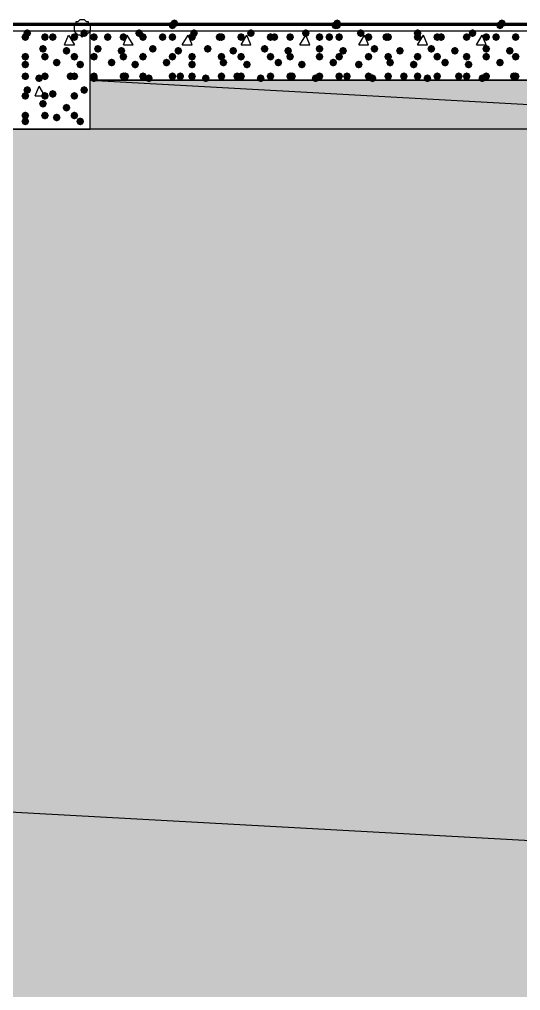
# Model space of a CAD drawing. Header units: millimetres. Extents: x 0 to 420, y 0 to 297.
# Drawn here: x 301.33 to 312.14, y 207.21 to 228.18 of the extents above; entities that cross this region are included whole.
import ezdxf

# ---------------------------------------------------------------- set-up
doc = ezdxf.new("R2010")
doc.units = ezdxf.units.MM
doc.layers.get('0').update_dxf_attribs({"linetype": 'CONTINUOUS'})

msp = doc.modelspace()

# ---------------------------------------------------------------- hatches: boundary and pattern name
at = {"true_color": 0x0000fe}
for points in [[(304.715333, 228.049667), (304.690462, 227.989871), (304.630667, 227.965), (304.570871, 227.989871), (304.546, 228.049667), (304.570871, 228.109462), (304.630667, 228.134333), (304.690462, 228.109463)], [(304.715333, 228.049667), (304.690462, 227.989871), (304.630667, 227.965), (304.570871, 227.989871), (304.546, 228.049667), (304.570871, 228.109462), (304.630667, 228.134333), (304.690462, 228.109463)], [(304.715333, 228.049667), (304.690462, 227.989871), (304.630667, 227.965), (304.570871, 227.989871), (304.546, 228.049667), (304.570871, 228.109462), (304.630667, 228.134333), (304.690462, 228.109463)], [(304.757667, 228.092), (304.732796, 228.032204), (304.673, 228.007333), (304.613204, 228.032204), (304.588333, 228.092), (304.613204, 228.151796), (304.673, 228.176667), (304.732796, 228.151796)], [(308.229, 228.049667), (308.204129, 227.989871), (308.144333, 227.965), (308.084538, 227.989871), (308.059667, 228.049667), (308.084537, 228.109462), (308.144333, 228.134333), (308.204129, 228.109463)], [(308.229, 228.049667), (308.204129, 227.989871), (308.144333, 227.965), (308.084538, 227.989871), (308.059667, 228.049667), (308.084537, 228.109462), (308.144333, 228.134333), (308.204129, 228.109463)], [(308.271333, 228.092), (308.246463, 228.032204), (308.186667, 228.007333), (308.126871, 228.032204), (308.102, 228.092), (308.126871, 228.151796), (308.186667, 228.176667), (308.246462, 228.151796)], [(308.271333, 228.049667), (308.246463, 227.989871), (308.186667, 227.965), (308.126871, 227.989871), (308.102, 228.049667), (308.126871, 228.109462), (308.186667, 228.134333), (308.246462, 228.109463)], [(311.785, 228.049667), (311.760129, 227.989871), (311.700333, 227.965), (311.640538, 227.989871), (311.615667, 228.049667), (311.640537, 228.109462), (311.700333, 228.134333), (311.760129, 228.109463)], [(311.785, 228.049667), (311.760129, 227.989871), (311.700333, 227.965), (311.640538, 227.989871), (311.615667, 228.049667), (311.640537, 228.109462), (311.700333, 228.134333), (311.760129, 228.109463)], [(311.785, 228.049667), (311.760129, 227.989871), (311.700333, 227.965), (311.640538, 227.989871), (311.615667, 228.049667), (311.640537, 228.109462), (311.700333, 228.134333), (311.760129, 228.109463)], [(311.827333, 228.092), (311.802462, 228.032204), (311.742667, 228.007333), (311.682871, 228.032204), (311.658, 228.092), (311.682871, 228.151796), (311.742667, 228.176667), (311.802462, 228.151796)]]:
    msp.add_hatch(color=0, dxfattribs=at).paths.add_polyline_path(points, flags=0)
at = {"true_color": 0x000007}
h = msp.add_hatch(color=0, dxfattribs=at)
h.paths.add_polyline_path([(32.215667, 228.049667), (380.661333, 228.049667)], flags=0)
h.paths.add_polyline_path([(380.661333, 228.049667), (32.215667, 228.049667)], flags=0)
for points in [[(301.540333, 227.795667), (301.515463, 227.735871), (301.455667, 227.711), (301.395871, 227.735871), (301.371, 227.795667), (301.395871, 227.855462), (301.455667, 227.880333), (301.515462, 227.855463)], [(301.582667, 227.880333), (301.557796, 227.820537), (301.498, 227.795667), (301.438204, 227.820537), (301.413333, 227.880333), (301.438204, 227.940129), (301.498, 227.965), (301.557796, 227.940129)], [(301.963667, 227.795667), (301.938796, 227.735871), (301.879, 227.711), (301.819204, 227.735871), (301.794333, 227.795667), (301.819204, 227.855462), (301.879, 227.880333), (301.938796, 227.855463)], [(302.133, 227.795667), (302.108129, 227.735871), (302.048333, 227.711), (301.988538, 227.735871), (301.963667, 227.795667), (301.988537, 227.855462), (302.048333, 227.880333), (302.108129, 227.855463)], [(302.598667, 227.795667), (302.573796, 227.735871), (302.514, 227.711), (302.454204, 227.735871), (302.429333, 227.795667), (302.454204, 227.855462), (302.514, 227.880333), (302.573796, 227.855463)], [(302.810333, 227.880333), (302.785462, 227.820537), (302.725667, 227.795667), (302.665871, 227.820537), (302.641, 227.880333), (302.665871, 227.940129), (302.725667, 227.965), (302.785462, 227.940129)], [(301.540333, 227.372333), (301.515463, 227.312537), (301.455667, 227.287667), (301.395871, 227.312537), (301.371, 227.372333), (301.395871, 227.432129), (301.455667, 227.457), (301.515462, 227.432129)], [(301.921333, 227.541667), (301.896462, 227.481871), (301.836667, 227.457), (301.776871, 227.481871), (301.752, 227.541667), (301.776871, 227.601462), (301.836667, 227.626333), (301.896462, 227.601463)], [(301.963667, 227.372333), (301.938796, 227.312537), (301.879, 227.287667), (301.819204, 227.312537), (301.794333, 227.372333), (301.819204, 227.432129), (301.879, 227.457), (301.938796, 227.432129)], [(302.429333, 227.499333), (302.404462, 227.439537), (302.344667, 227.414667), (302.284871, 227.439537), (302.26, 227.499333), (302.284871, 227.559129), (302.344667, 227.584), (302.404462, 227.559129)], [(302.598667, 227.372333), (302.573796, 227.312537), (302.514, 227.287667), (302.454204, 227.312537), (302.429333, 227.372333), (302.454204, 227.432129), (302.514, 227.457), (302.573796, 227.432129)], [(301.540333, 227.203), (301.515463, 227.143204), (301.455667, 227.118333), (301.395871, 227.143204), (301.371, 227.203), (301.395871, 227.262796), (301.455667, 227.287667), (301.515462, 227.262796)], [(302.217667, 227.245333), (302.192796, 227.185537), (302.133, 227.160667), (302.073204, 227.185537), (302.048333, 227.245333), (302.073204, 227.305129), (302.133, 227.33), (302.192796, 227.305129)], [(302.725667, 227.203), (302.700796, 227.143204), (302.641, 227.118333), (302.581204, 227.143204), (302.556333, 227.203), (302.581204, 227.262796), (302.641, 227.287667), (302.700796, 227.262796)], [(301.540333, 226.949), (301.515463, 226.889204), (301.455667, 226.864333), (301.395871, 226.889204), (301.371, 226.949), (301.395871, 227.008796), (301.455667, 227.033667), (301.515462, 227.008796)], [(301.963667, 226.949), (301.938796, 226.889204), (301.879, 226.864333), (301.819204, 226.889204), (301.794333, 226.949), (301.819204, 227.008796), (301.879, 227.033667), (301.938796, 227.008796)], [(302.514, 226.949), (302.489129, 226.889204), (302.429333, 226.864333), (302.369537, 226.889204), (302.344667, 226.949), (302.369537, 227.008796), (302.429333, 227.033667), (302.489129, 227.008796)], [(302.598667, 226.949), (302.573796, 226.889204), (302.514, 226.864333), (302.454204, 226.889204), (302.429333, 226.949), (302.454204, 227.008796), (302.514, 227.033667), (302.573796, 227.008796)], [(301.836667, 226.906667), (301.811796, 226.846871), (301.752, 226.822), (301.692204, 226.846871), (301.667333, 226.906667), (301.692204, 226.966462), (301.752, 226.991333), (301.811796, 226.966463)], [(301.582667, 226.652667), (301.557796, 226.592871), (301.498, 226.568), (301.438204, 226.592871), (301.413333, 226.652667), (301.438204, 226.712462), (301.498, 226.737333), (301.557796, 226.712463)], [(302.133, 226.568), (302.108129, 226.508204), (302.048333, 226.483333), (301.988538, 226.508204), (301.963667, 226.568), (301.988537, 226.627796), (302.048333, 226.652667), (302.108129, 226.627796)], [(302.810333, 226.652667), (302.785462, 226.592871), (302.725667, 226.568), (302.665871, 226.592871), (302.641, 226.652667), (302.665871, 226.712462), (302.725667, 226.737333), (302.785462, 226.712463)], [(301.540333, 226.525667), (301.515463, 226.465871), (301.455667, 226.441), (301.395871, 226.465871), (301.371, 226.525667), (301.395871, 226.585462), (301.455667, 226.610333), (301.515462, 226.585463)], [(301.921333, 226.356333), (301.896462, 226.296537), (301.836667, 226.271667), (301.776871, 226.296537), (301.752, 226.356333), (301.776871, 226.416129), (301.836667, 226.441), (301.896462, 226.416129)], [(301.963667, 226.525667), (301.938796, 226.465871), (301.879, 226.441), (301.819204, 226.465871), (301.794333, 226.525667), (301.819204, 226.585462), (301.879, 226.610333), (301.938796, 226.585463)], [(302.598667, 226.525667), (302.573796, 226.465871), (302.514, 226.441), (302.454204, 226.465871), (302.429333, 226.525667), (302.454204, 226.585462), (302.514, 226.610333), (302.573796, 226.585463)], [(302.429333, 226.271667), (302.404462, 226.211871), (302.344667, 226.187), (302.284871, 226.211871), (302.26, 226.271667), (302.284871, 226.331462), (302.344667, 226.356333), (302.404462, 226.331463)], [(301.540333, 226.102333), (301.515463, 226.042537), (301.455667, 226.017667), (301.395871, 226.042537), (301.371, 226.102333), (301.395871, 226.162129), (301.455667, 226.187), (301.515462, 226.162129)], [(301.540333, 225.975333), (301.515463, 225.915537), (301.455667, 225.890667), (301.395871, 225.915537), (301.371, 225.975333), (301.395871, 226.035129), (301.455667, 226.06), (301.515462, 226.035129)], [(301.963667, 226.102333), (301.938796, 226.042537), (301.879, 226.017667), (301.819204, 226.042537), (301.794333, 226.102333), (301.819204, 226.162129), (301.879, 226.187), (301.938796, 226.162129)], [(302.217667, 226.06), (302.192796, 226.000204), (302.133, 225.975333), (302.073204, 226.000204), (302.048333, 226.06), (302.073204, 226.119796), (302.133, 226.144667), (302.192796, 226.119796)], [(302.598667, 226.102333), (302.573796, 226.042537), (302.514, 226.017667), (302.454204, 226.042537), (302.429333, 226.102333), (302.454204, 226.162129), (302.514, 226.187), (302.573796, 226.162129)], [(302.725667, 225.975333), (302.700796, 225.915537), (302.641, 225.890667), (302.581204, 225.915537), (302.556333, 225.975333), (302.581204, 226.035129), (302.641, 226.06), (302.700796, 226.035129)]]:
    msp.add_hatch(color=0, dxfattribs=at).paths.add_polyline_path(points, flags=0)
at = {"true_color": 0x000008}
for points in [[(303.022, 227.795667), (302.997129, 227.735871), (302.937333, 227.711), (302.877538, 227.735871), (302.852667, 227.795667), (302.877537, 227.855462), (302.937333, 227.880333), (302.997129, 227.855463)], [(303.318333, 227.795667), (303.293462, 227.735871), (303.233667, 227.711), (303.173871, 227.735871), (303.149, 227.795667), (303.173871, 227.855462), (303.233667, 227.880333), (303.293462, 227.855463)], [(303.657, 227.795667), (303.632129, 227.735871), (303.572333, 227.711), (303.512538, 227.735871), (303.487667, 227.795667), (303.512537, 227.855462), (303.572333, 227.880333), (303.632129, 227.855463)], [(303.995667, 227.880333), (303.970796, 227.820537), (303.911, 227.795667), (303.851204, 227.820537), (303.826333, 227.880333), (303.851204, 227.940129), (303.911, 227.965), (303.970796, 227.940129)], [(304.080333, 227.795667), (304.055462, 227.735871), (303.995667, 227.711), (303.935871, 227.735871), (303.911, 227.795667), (303.935871, 227.855462), (303.995667, 227.880333), (304.055462, 227.855463)], [(304.503667, 227.795667), (304.478796, 227.735871), (304.419, 227.711), (304.359204, 227.735871), (304.334333, 227.795667), (304.359204, 227.855462), (304.419, 227.880333), (304.478796, 227.855463)], [(304.715333, 227.795667), (304.690462, 227.735871), (304.630667, 227.711), (304.570871, 227.735871), (304.546, 227.795667), (304.570871, 227.855462), (304.630667, 227.880333), (304.690462, 227.855463)], [(305.138667, 227.795667), (305.113796, 227.735871), (305.054, 227.711), (304.994204, 227.735871), (304.969333, 227.795667), (304.994204, 227.855462), (305.054, 227.880333), (305.113796, 227.855463)], [(305.181, 227.880333), (305.156129, 227.820537), (305.096333, 227.795667), (305.036538, 227.820537), (305.011667, 227.880333), (305.036537, 227.940129), (305.096333, 227.965), (305.156129, 227.940129)], [(305.731333, 227.795667), (305.706462, 227.735871), (305.646667, 227.711), (305.586871, 227.735871), (305.562, 227.795667), (305.586871, 227.855462), (305.646667, 227.880333), (305.706462, 227.855463)], [(305.773667, 227.795667), (305.748796, 227.735871), (305.689, 227.711), (305.629204, 227.735871), (305.604333, 227.795667), (305.629204, 227.855462), (305.689, 227.880333), (305.748796, 227.855463)], [(306.197, 227.795667), (306.172129, 227.735871), (306.112333, 227.711), (306.052538, 227.735871), (306.027667, 227.795667), (306.052537, 227.855462), (306.112333, 227.880333), (306.172129, 227.855463)], [(306.408667, 227.880333), (306.383796, 227.820537), (306.324, 227.795667), (306.264204, 227.820537), (306.239333, 227.880333), (306.264204, 227.940129), (306.324, 227.965), (306.383796, 227.940129)], [(306.832, 227.795667), (306.807129, 227.735871), (306.747333, 227.711), (306.687538, 227.735871), (306.662667, 227.795667), (306.687537, 227.855462), (306.747333, 227.880333), (306.807129, 227.855463)], [(306.916667, 227.795667), (306.891796, 227.735871), (306.832, 227.711), (306.772204, 227.735871), (306.747333, 227.795667), (306.772204, 227.855462), (306.832, 227.880333), (306.891796, 227.855463)], [(307.255333, 227.795667), (307.230463, 227.735871), (307.170667, 227.711), (307.110871, 227.735871), (307.086, 227.795667), (307.110871, 227.855462), (307.170667, 227.880333), (307.230462, 227.855463)], [(307.594, 227.880333), (307.569129, 227.820537), (307.509333, 227.795667), (307.449537, 227.820537), (307.424667, 227.880333), (307.449537, 227.940129), (307.509333, 227.965), (307.569129, 227.940129)], [(307.890333, 227.795667), (307.865463, 227.735871), (307.805667, 227.711), (307.745871, 227.735871), (307.721, 227.795667), (307.745871, 227.855462), (307.805667, 227.880333), (307.865462, 227.855463)], [(308.102, 227.795667), (308.077129, 227.735871), (308.017333, 227.711), (307.957538, 227.735871), (307.932667, 227.795667), (307.957537, 227.855462), (308.017333, 227.880333), (308.077129, 227.855463)], [(308.313667, 227.795667), (308.288796, 227.735871), (308.229, 227.711), (308.169204, 227.735871), (308.144333, 227.795667), (308.169204, 227.855462), (308.229, 227.880333), (308.288796, 227.855463)], [(308.779333, 227.880333), (308.754462, 227.820537), (308.694667, 227.795667), (308.634871, 227.820537), (308.61, 227.880333), (308.634871, 227.940129), (308.694667, 227.965), (308.754462, 227.940129)], [(308.948667, 227.795667), (308.923796, 227.735871), (308.864, 227.711), (308.804204, 227.735871), (308.779333, 227.795667), (308.804204, 227.855462), (308.864, 227.880333), (308.923796, 227.855463)], [(309.329667, 227.795667), (309.304796, 227.735871), (309.245, 227.711), (309.185204, 227.735871), (309.160333, 227.795667), (309.185204, 227.855462), (309.245, 227.880333), (309.304796, 227.855463)], [(309.372, 227.795667), (309.347129, 227.735871), (309.287333, 227.711), (309.227538, 227.735871), (309.202667, 227.795667), (309.227537, 227.855462), (309.287333, 227.880333), (309.347129, 227.855463)], [(310.007, 227.880333), (309.982129, 227.820537), (309.922333, 227.795667), (309.862538, 227.820537), (309.837667, 227.880333), (309.862537, 227.940129), (309.922333, 227.965), (309.982129, 227.940129)], [(310.007, 227.795667), (309.982129, 227.735871), (309.922333, 227.711), (309.862538, 227.735871), (309.837667, 227.795667), (309.862537, 227.855462), (309.922333, 227.880333), (309.982129, 227.855463)], [(310.430333, 227.795667), (310.405463, 227.735871), (310.345667, 227.711), (310.285871, 227.735871), (310.261, 227.795667), (310.285871, 227.855462), (310.345667, 227.880333), (310.405462, 227.855463)], [(310.515, 227.795667), (310.490129, 227.735871), (310.430333, 227.711), (310.370538, 227.735871), (310.345667, 227.795667), (310.370537, 227.855462), (310.430333, 227.880333), (310.490129, 227.855463)], [(311.065333, 227.795667), (311.040462, 227.735871), (310.980667, 227.711), (310.920871, 227.735871), (310.896, 227.795667), (310.920871, 227.855462), (310.980667, 227.880333), (311.040462, 227.855463)], [(311.192333, 227.880333), (311.167462, 227.820537), (311.107667, 227.795667), (311.047871, 227.820537), (311.023, 227.880333), (311.047871, 227.940129), (311.107667, 227.965), (311.167462, 227.940129)], [(311.488667, 227.795667), (311.463796, 227.735871), (311.404, 227.711), (311.344204, 227.735871), (311.319333, 227.795667), (311.344204, 227.855462), (311.404, 227.880333), (311.463796, 227.855463)], [(311.700333, 227.795667), (311.675462, 227.735871), (311.615667, 227.711), (311.555871, 227.735871), (311.531, 227.795667), (311.555871, 227.855462), (311.615667, 227.880333), (311.675462, 227.855463)], [(312.123667, 227.795667), (312.098796, 227.735871), (312.039, 227.711), (311.979204, 227.735871), (311.954333, 227.795667), (311.979204, 227.855462), (312.039, 227.880333), (312.098796, 227.855463)], [(303.022, 227.372333), (302.997129, 227.312537), (302.937333, 227.287667), (302.877538, 227.312537), (302.852667, 227.372333), (302.877537, 227.432129), (302.937333, 227.457), (302.997129, 227.432129)], [(303.106667, 227.541667), (303.081796, 227.481871), (303.022, 227.457), (302.962204, 227.481871), (302.937333, 227.541667), (302.962204, 227.601462), (303.022, 227.626333), (303.081796, 227.601463)], [(303.614667, 227.499333), (303.589796, 227.439537), (303.53, 227.414667), (303.470204, 227.439537), (303.445333, 227.499333), (303.470204, 227.559129), (303.53, 227.584), (303.589796, 227.559129)], [(303.657, 227.372333), (303.632129, 227.312537), (303.572333, 227.287667), (303.512538, 227.312537), (303.487667, 227.372333), (303.512537, 227.432129), (303.572333, 227.457), (303.632129, 227.432129)], [(304.080333, 227.372333), (304.055462, 227.312537), (303.995667, 227.287667), (303.935871, 227.312537), (303.911, 227.372333), (303.935871, 227.432129), (303.995667, 227.457), (304.055462, 227.432129)], [(304.292, 227.541667), (304.267129, 227.481871), (304.207333, 227.457), (304.147538, 227.481871), (304.122667, 227.541667), (304.147537, 227.601462), (304.207333, 227.626333), (304.267129, 227.601463)], [(304.715333, 227.372333), (304.690462, 227.312537), (304.630667, 227.287667), (304.570871, 227.312537), (304.546, 227.372333), (304.570871, 227.432129), (304.630667, 227.457), (304.690462, 227.432129)], [(304.842333, 227.499333), (304.817462, 227.439537), (304.757667, 227.414667), (304.697871, 227.439537), (304.673, 227.499333), (304.697871, 227.559129), (304.757667, 227.584), (304.817462, 227.559129)], [(305.138667, 227.372333), (305.113796, 227.312537), (305.054, 227.287667), (304.994204, 227.312537), (304.969333, 227.372333), (304.994204, 227.432129), (305.054, 227.457), (305.113796, 227.432129)], [(305.477333, 227.541667), (305.452462, 227.481871), (305.392667, 227.457), (305.332871, 227.481871), (305.308, 227.541667), (305.332871, 227.601462), (305.392667, 227.626333), (305.452462, 227.601463)], [(305.773667, 227.372333), (305.748796, 227.312537), (305.689, 227.287667), (305.629204, 227.312537), (305.604333, 227.372333), (305.629204, 227.432129), (305.689, 227.457), (305.748796, 227.432129)], [(306.027667, 227.499333), (306.002796, 227.439537), (305.943, 227.414667), (305.883204, 227.439537), (305.858333, 227.499333), (305.883204, 227.559129), (305.943, 227.584), (306.002796, 227.559129)], [(306.197, 227.372333), (306.172129, 227.312537), (306.112333, 227.287667), (306.052538, 227.312537), (306.027667, 227.372333), (306.052537, 227.432129), (306.112333, 227.457), (306.172129, 227.432129)], [(306.705, 227.541667), (306.680129, 227.481871), (306.620333, 227.457), (306.560538, 227.481871), (306.535667, 227.541667), (306.560537, 227.601462), (306.620333, 227.626333), (306.680129, 227.601463)], [(306.832, 227.372333), (306.807129, 227.312537), (306.747333, 227.287667), (306.687538, 227.312537), (306.662667, 227.372333), (306.687537, 227.432129), (306.747333, 227.457), (306.807129, 227.432129)], [(307.213, 227.499333), (307.188129, 227.439537), (307.128333, 227.414667), (307.068537, 227.439537), (307.043667, 227.499333), (307.068537, 227.559129), (307.128333, 227.584), (307.188129, 227.559129)], [(307.255333, 227.372333), (307.230463, 227.312537), (307.170667, 227.287667), (307.110871, 227.312537), (307.086, 227.372333), (307.110871, 227.432129), (307.170667, 227.457), (307.230462, 227.432129)], [(307.890333, 227.541667), (307.865463, 227.481871), (307.805667, 227.457), (307.745871, 227.481871), (307.721, 227.541667), (307.745871, 227.601462), (307.805667, 227.626333), (307.865462, 227.601463)], [(307.890333, 227.372333), (307.865463, 227.312537), (307.805667, 227.287667), (307.745871, 227.312537), (307.721, 227.372333), (307.745871, 227.432129), (307.805667, 227.457), (307.865462, 227.432129)], [(308.313667, 227.372333), (308.288796, 227.312537), (308.229, 227.287667), (308.169204, 227.312537), (308.144333, 227.372333), (308.169204, 227.432129), (308.229, 227.457), (308.288796, 227.432129)], [(308.398333, 227.499333), (308.373462, 227.439537), (308.313667, 227.414667), (308.253871, 227.439537), (308.229, 227.499333), (308.253871, 227.559129), (308.313667, 227.584), (308.373462, 227.559129)], [(308.948667, 227.372333), (308.923796, 227.312537), (308.864, 227.287667), (308.804204, 227.312537), (308.779333, 227.372333), (308.804204, 227.432129), (308.864, 227.457), (308.923796, 227.432129)], [(309.075667, 227.541667), (309.050796, 227.481871), (308.991, 227.457), (308.931204, 227.481871), (308.906333, 227.541667), (308.931204, 227.601462), (308.991, 227.626333), (309.050796, 227.601463)], [(309.372, 227.372333), (309.347129, 227.312537), (309.287333, 227.287667), (309.227538, 227.312537), (309.202667, 227.372333), (309.227537, 227.432129), (309.287333, 227.457), (309.347129, 227.432129)], [(309.626, 227.499333), (309.601129, 227.439537), (309.541333, 227.414667), (309.481537, 227.439537), (309.456667, 227.499333), (309.481537, 227.559129), (309.541333, 227.584), (309.601129, 227.559129)], [(310.007, 227.372333), (309.982129, 227.312537), (309.922333, 227.287667), (309.862538, 227.312537), (309.837667, 227.372333), (309.862537, 227.432129), (309.922333, 227.457), (309.982129, 227.432129)], [(310.303333, 227.541667), (310.278462, 227.481871), (310.218667, 227.457), (310.158871, 227.481871), (310.134, 227.541667), (310.158871, 227.601462), (310.218667, 227.626333), (310.278462, 227.601463)], [(310.430333, 227.372333), (310.405463, 227.312537), (310.345667, 227.287667), (310.285871, 227.312537), (310.261, 227.372333), (310.285871, 227.432129), (310.345667, 227.457), (310.405462, 227.432129)], [(310.811333, 227.499333), (310.786462, 227.439537), (310.726667, 227.414667), (310.666871, 227.439537), (310.642, 227.499333), (310.666871, 227.559129), (310.726667, 227.584), (310.786462, 227.559129)], [(311.065333, 227.372333), (311.040462, 227.312537), (310.980667, 227.287667), (310.920871, 227.312537), (310.896, 227.372333), (310.920871, 227.432129), (310.980667, 227.457), (311.040462, 227.432129)], [(311.488667, 227.541667), (311.463796, 227.481871), (311.404, 227.457), (311.344204, 227.481871), (311.319333, 227.541667), (311.344204, 227.601462), (311.404, 227.626333), (311.463796, 227.601463)], [(311.488667, 227.372333), (311.463796, 227.312537), (311.404, 227.287667), (311.344204, 227.312537), (311.319333, 227.372333), (311.344204, 227.432129), (311.404, 227.457), (311.463796, 227.432129)], [(311.996667, 227.499333), (311.971796, 227.439537), (311.912, 227.414667), (311.852204, 227.439537), (311.827333, 227.499333), (311.852204, 227.559129), (311.912, 227.584), (311.971796, 227.559129)], [(312.123667, 227.372333), (312.098796, 227.312537), (312.039, 227.287667), (311.979204, 227.312537), (311.954333, 227.372333), (311.979204, 227.432129), (312.039, 227.457), (312.098796, 227.432129)], [(303.403, 227.245333), (303.378129, 227.185537), (303.318333, 227.160667), (303.258537, 227.185537), (303.233667, 227.245333), (303.258537, 227.305129), (303.318333, 227.33), (303.378129, 227.305129)], [(303.911, 227.203), (303.886129, 227.143204), (303.826333, 227.118333), (303.766538, 227.143204), (303.741667, 227.203), (303.766537, 227.262796), (303.826333, 227.287667), (303.886129, 227.262796)], [(304.588333, 227.245333), (304.563463, 227.185537), (304.503667, 227.160667), (304.443871, 227.185537), (304.419, 227.245333), (304.443871, 227.305129), (304.503667, 227.33), (304.563462, 227.305129)], [(305.138667, 227.203), (305.113796, 227.143204), (305.054, 227.118333), (304.994204, 227.143204), (304.969333, 227.203), (304.994204, 227.262796), (305.054, 227.287667), (305.113796, 227.262796)], [(305.816, 227.245333), (305.791129, 227.185537), (305.731333, 227.160667), (305.671538, 227.185537), (305.646667, 227.245333), (305.671537, 227.305129), (305.731333, 227.33), (305.791129, 227.305129)], [(306.324, 227.203), (306.299129, 227.143204), (306.239333, 227.118333), (306.179537, 227.143204), (306.154667, 227.203), (306.179537, 227.262796), (306.239333, 227.287667), (306.299129, 227.262796)], [(307.001333, 227.245333), (306.976462, 227.185537), (306.916667, 227.160667), (306.856871, 227.185537), (306.832, 227.245333), (306.856871, 227.305129), (306.916667, 227.33), (306.976462, 227.305129)], [(307.509333, 227.203), (307.484462, 227.143204), (307.424667, 227.118333), (307.364871, 227.143204), (307.34, 227.203), (307.364871, 227.262796), (307.424667, 227.287667), (307.484462, 227.262796)], [(308.186667, 227.245333), (308.161796, 227.185537), (308.102, 227.160667), (308.042204, 227.185537), (308.017333, 227.245333), (308.042204, 227.305129), (308.102, 227.33), (308.161796, 227.305129)], [(308.737, 227.203), (308.712129, 227.143204), (308.652333, 227.118333), (308.592538, 227.143204), (308.567667, 227.203), (308.592537, 227.262796), (308.652333, 227.287667), (308.712129, 227.262796)], [(309.414333, 227.245333), (309.389462, 227.185537), (309.329667, 227.160667), (309.269871, 227.185537), (309.245, 227.245333), (309.269871, 227.305129), (309.329667, 227.33), (309.389462, 227.305129)], [(309.922333, 227.203), (309.897462, 227.143204), (309.837667, 227.118333), (309.777871, 227.143204), (309.753, 227.203), (309.777871, 227.262796), (309.837667, 227.287667), (309.897462, 227.262796)], [(310.599667, 227.245333), (310.574796, 227.185537), (310.515, 227.160667), (310.455204, 227.185537), (310.430333, 227.245333), (310.455204, 227.305129), (310.515, 227.33), (310.574796, 227.305129)], [(311.107667, 227.203), (311.082796, 227.143204), (311.023, 227.118333), (310.963204, 227.143204), (310.938333, 227.203), (310.963204, 227.262796), (311.023, 227.287667), (311.082796, 227.262796)], [(311.785, 227.245333), (311.760129, 227.185537), (311.700333, 227.160667), (311.640538, 227.185537), (311.615667, 227.245333), (311.640537, 227.305129), (311.700333, 227.33), (311.760129, 227.305129)], [(303.022, 226.949), (302.997129, 226.889204), (302.937333, 226.864333), (302.877538, 226.889204), (302.852667, 226.949), (302.877537, 227.008796), (302.937333, 227.033667), (302.997129, 227.008796)], [(303.657, 226.949), (303.632129, 226.889204), (303.572333, 226.864333), (303.512538, 226.889204), (303.487667, 226.949), (303.512537, 227.008796), (303.572333, 227.033667), (303.632129, 227.008796)], [(303.699333, 226.949), (303.674463, 226.889204), (303.614667, 226.864333), (303.554871, 226.889204), (303.53, 226.949), (303.554871, 227.008796), (303.614667, 227.033667), (303.674462, 227.008796)], [(304.080333, 226.949), (304.055462, 226.889204), (303.995667, 226.864333), (303.935871, 226.889204), (303.911, 226.949), (303.935871, 227.008796), (303.995667, 227.033667), (304.055462, 227.008796)], [(304.715333, 226.949), (304.690462, 226.889204), (304.630667, 226.864333), (304.570871, 226.889204), (304.546, 226.949), (304.570871, 227.008796), (304.630667, 227.033667), (304.690462, 227.008796)], [(304.884667, 226.949), (304.859796, 226.889204), (304.8, 226.864333), (304.740204, 226.889204), (304.715333, 226.949), (304.740204, 227.008796), (304.8, 227.033667), (304.859796, 227.008796)], [(305.138667, 226.949), (305.113796, 226.889204), (305.054, 226.864333), (304.994204, 226.889204), (304.969333, 226.949), (304.994204, 227.008796), (305.054, 227.033667), (305.113796, 227.008796)], [(305.773667, 226.949), (305.748796, 226.889204), (305.689, 226.864333), (305.629204, 226.889204), (305.604333, 226.949), (305.629204, 227.008796), (305.689, 227.033667), (305.748796, 227.008796)], [(306.112333, 226.949), (306.087462, 226.889204), (306.027667, 226.864333), (305.967871, 226.889204), (305.943, 226.949), (305.967871, 227.008796), (306.027667, 227.033667), (306.087462, 227.008796)], [(306.197, 226.949), (306.172129, 226.889204), (306.112333, 226.864333), (306.052538, 226.889204), (306.027667, 226.949), (306.052537, 227.008796), (306.112333, 227.033667), (306.172129, 227.008796)], [(306.832, 226.949), (306.807129, 226.889204), (306.747333, 226.864333), (306.687538, 226.889204), (306.662667, 226.949), (306.687537, 227.008796), (306.747333, 227.033667), (306.807129, 227.008796)], [(307.255333, 226.949), (307.230463, 226.889204), (307.170667, 226.864333), (307.110871, 226.889204), (307.086, 226.949), (307.110871, 227.008796), (307.170667, 227.033667), (307.230462, 227.008796)], [(307.297667, 226.949), (307.272796, 226.889204), (307.213, 226.864333), (307.153204, 226.889204), (307.128333, 226.949), (307.153204, 227.008796), (307.213, 227.033667), (307.272796, 227.008796)], [(307.890333, 226.949), (307.865463, 226.889204), (307.805667, 226.864333), (307.745871, 226.889204), (307.721, 226.949), (307.745871, 227.008796), (307.805667, 227.033667), (307.865462, 227.008796)], [(308.313667, 226.949), (308.288796, 226.889204), (308.229, 226.864333), (308.169204, 226.889204), (308.144333, 226.949), (308.169204, 227.008796), (308.229, 227.033667), (308.288796, 227.008796)], [(308.483, 226.949), (308.458129, 226.889204), (308.398333, 226.864333), (308.338538, 226.889204), (308.313667, 226.949), (308.338537, 227.008796), (308.398333, 227.033667), (308.458129, 227.008796)], [(308.948667, 226.949), (308.923796, 226.889204), (308.864, 226.864333), (308.804204, 226.889204), (308.779333, 226.949), (308.804204, 227.008796), (308.864, 227.033667), (308.923796, 227.008796)], [(309.372, 226.949), (309.347129, 226.889204), (309.287333, 226.864333), (309.227538, 226.889204), (309.202667, 226.949), (309.227537, 227.008796), (309.287333, 227.033667), (309.347129, 227.008796)], [(309.710667, 226.949), (309.685796, 226.889204), (309.626, 226.864333), (309.566204, 226.889204), (309.541333, 226.949), (309.566204, 227.008796), (309.626, 227.033667), (309.685796, 227.008796)], [(310.007, 226.949), (309.982129, 226.889204), (309.922333, 226.864333), (309.862538, 226.889204), (309.837667, 226.949), (309.862537, 227.008796), (309.922333, 227.033667), (309.982129, 227.008796)], [(310.430333, 226.949), (310.405463, 226.889204), (310.345667, 226.864333), (310.285871, 226.889204), (310.261, 226.949), (310.285871, 227.008796), (310.345667, 227.033667), (310.405462, 227.008796)], [(310.896, 226.949), (310.871129, 226.889204), (310.811333, 226.864333), (310.751537, 226.889204), (310.726667, 226.949), (310.751537, 227.008796), (310.811333, 227.033667), (310.871129, 227.008796)], [(311.065333, 226.949), (311.040462, 226.889204), (310.980667, 226.864333), (310.920871, 226.889204), (310.896, 226.949), (310.920871, 227.008796), (310.980667, 227.033667), (311.040462, 227.008796)], [(311.488667, 226.949), (311.463796, 226.889204), (311.404, 226.864333), (311.344204, 226.889204), (311.319333, 226.949), (311.344204, 227.008796), (311.404, 227.033667), (311.463796, 227.008796)], [(312.081333, 226.949), (312.056462, 226.889204), (311.996667, 226.864333), (311.936871, 226.889204), (311.912, 226.949), (311.936871, 227.008796), (311.996667, 227.033667), (312.056462, 227.008796)], [(312.123667, 226.949), (312.098796, 226.889204), (312.039, 226.864333), (311.979204, 226.889204), (311.954333, 226.949), (311.979204, 227.008796), (312.039, 227.033667), (312.098796, 227.008796)], [(303.022, 226.906667), (302.997129, 226.846871), (302.937333, 226.822), (302.877538, 226.846871), (302.852667, 226.906667), (302.877537, 226.966462), (302.937333, 226.991333), (302.997129, 226.966463)], [(304.207333, 226.906667), (304.182462, 226.846871), (304.122667, 226.822), (304.062871, 226.846871), (304.038, 226.906667), (304.062871, 226.966462), (304.122667, 226.991333), (304.182462, 226.966463)], [(305.435, 226.906667), (305.410129, 226.846871), (305.350333, 226.822), (305.290538, 226.846871), (305.265667, 226.906667), (305.290537, 226.966462), (305.350333, 226.991333), (305.410129, 226.966463)], [(306.620333, 226.906667), (306.595463, 226.846871), (306.535667, 226.822), (306.475871, 226.846871), (306.451, 226.906667), (306.475871, 226.966462), (306.535667, 226.991333), (306.595462, 226.966463)], [(307.805667, 226.906667), (307.780796, 226.846871), (307.721, 226.822), (307.661204, 226.846871), (307.636333, 226.906667), (307.661204, 226.966462), (307.721, 226.991333), (307.780796, 226.966463)], [(309.033333, 226.906667), (309.008462, 226.846871), (308.948667, 226.822), (308.888871, 226.846871), (308.864, 226.906667), (308.888871, 226.966462), (308.948667, 226.991333), (309.008462, 226.966463)], [(310.218667, 226.906667), (310.193796, 226.846871), (310.134, 226.822), (310.074204, 226.846871), (310.049333, 226.906667), (310.074204, 226.966462), (310.134, 226.991333), (310.193796, 226.966463)], [(311.404, 226.906667), (311.379129, 226.846871), (311.319333, 226.822), (311.259537, 226.846871), (311.234667, 226.906667), (311.259537, 226.966462), (311.319333, 226.991333), (311.379129, 226.966463)]]:
    msp.add_hatch(color=0, dxfattribs=at).paths.add_polyline_path(points, flags=0)
h = msp.add_hatch(color=0, dxfattribs=at)
h.paths.add_polyline_path([(321.945, 226.864333), (302.852667, 226.864333), (321.945, 225.806)], flags=0)
h.paths.add_polyline_path([(302.852667, 226.864333), (321.945, 225.806), (302.852667, 225.806)], flags=0)
h = msp.add_hatch(color=0, dxfattribs=at)
h.paths.add_polyline_path([(379.518333, 225.806), (33.401, 225.806), (379.518333, 206.756)], flags=0)
h.paths.add_polyline_path([(33.401, 225.806), (379.518333, 206.756), (33.401, 206.756)], flags=0)

# ---------------------------------------------------------------- linework, layer by layer
at = {"color": 0, "true_color": 0x000007}
for points in [[(380.703667, 228.092), (32.173333, 228.092), (32.173333, 228.049667)], [(380.703667, 228.092), (32.215667, 228.092), (380.703667, 228.092), (32.215667, 228.049667)], [(32.215667, 228.049667), (380.703667, 228.049667)], [(32.215667, 228.049667), (380.661333, 228.049667), (380.703667, 228.049667)], [(32.215667, 228.049667), (380.661333, 228.049667)], [(321.945, 227.922667), (302.852667, 227.922667)], [(302.302333, 227.626333), (302.387, 227.838), (302.514, 227.626333)], [(302.302333, 227.626333), (302.514, 227.626333)], [(302.852667, 226.864333), (321.945, 226.864333)], [(301.667333, 226.525667), (301.752, 226.737333)], [(301.879, 226.525667), (301.752, 226.737333)], [(301.667333, 226.525667), (301.879, 226.525667)]]:
    msp.add_lwpolyline(points, dxfattribs=at)
for points in [[(302.852667, 228.007333), (302.852667, 227.965), (302.852667, 227.922667), (302.810333, 227.880333), (302.768, 227.838), (302.725667, 227.838), (302.683333, 227.795667), (302.641, 227.838), (302.598667, 227.838), (302.556333, 227.880333), (302.514, 227.922667), (302.514, 227.965), (302.514, 228.007333), (302.514, 228.049667), (302.514, 228.092), (302.556333, 228.092), (302.556333, 228.134333), (302.598667, 228.134333), (302.641, 228.176667), (302.683333, 228.176667), (302.725667, 228.176667), (302.768, 228.134333), (302.810333, 228.134333), (302.810333, 228.092), (302.852667, 228.092), (302.852667, 228.049667)], [(32.215667, 228.049667), (380.703667, 228.049667)], [(32.215667, 228.049667), (380.661333, 228.049667)], [(380.661333, 228.049667), (32.215667, 228.049667)], [(300.736, 227.922667), (300.736, 225.806), (302.852667, 225.806), (302.852667, 227.922667)]]:
    msp.add_lwpolyline(points, close=True, dxfattribs=at)
at = {"color": 0, "true_color": 0x000008}
for points in [[(303.572333, 227.626333), (303.657, 227.838)], [(303.784, 227.626333), (303.657, 227.838)], [(304.842333, 227.626333), (304.969333, 227.838)], [(305.054, 227.626333), (304.969333, 227.838)], [(306.112333, 227.626333), (306.239333, 227.838)], [(306.324, 227.626333), (306.239333, 227.838)], [(307.382333, 227.626333), (307.509333, 227.838)], [(307.594, 227.626333), (307.509333, 227.838)], [(308.652333, 227.626333), (308.779333, 227.838)], [(308.864, 227.626333), (308.779333, 227.838)], [(309.922333, 227.626333), (310.049333, 227.838)], [(310.134, 227.626333), (310.049333, 227.838)], [(311.192333, 227.626333), (311.319333, 227.838)], [(311.404, 227.626333), (311.319333, 227.838)], [(303.572333, 227.626333), (303.784, 227.626333)], [(304.842333, 227.626333), (305.054, 227.626333)], [(306.112333, 227.626333), (306.324, 227.626333)], [(307.382333, 227.626333), (307.594, 227.626333)], [(308.652333, 227.626333), (308.864, 227.626333)], [(309.922333, 227.626333), (310.134, 227.626333)], [(311.192333, 227.626333), (311.404, 227.626333)]]:
    msp.add_lwpolyline(points, dxfattribs=at)
for points in [[(321.945, 226.864333), (302.852667, 226.864333), (321.945, 225.806)], [(302.852667, 226.864333), (321.945, 225.806), (302.852667, 225.806)], [(379.518333, 225.806), (33.401, 225.806), (379.518333, 206.756)], [(33.401, 225.806), (379.518333, 206.756), (33.401, 206.756)]]:
    msp.add_lwpolyline(points, close=True, dxfattribs=at)

doc.saveas('drawing.dxf')
